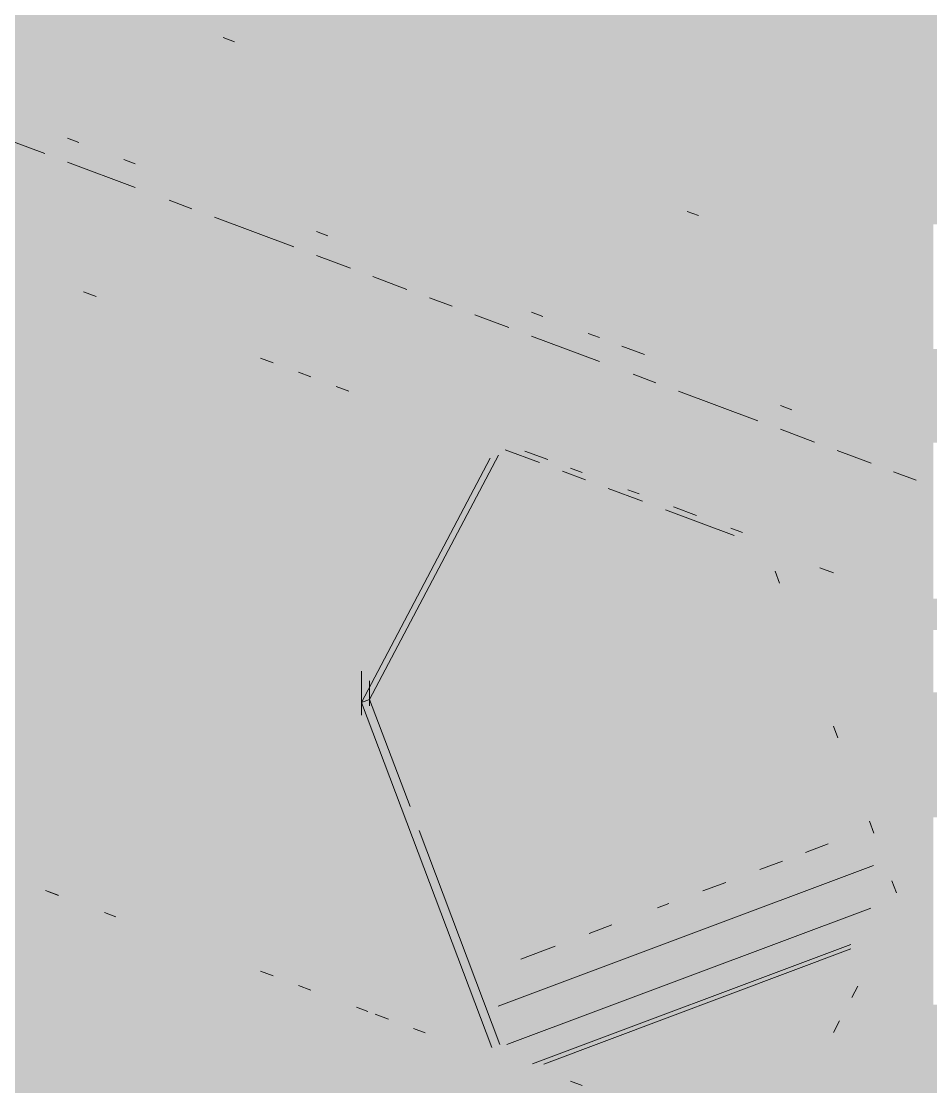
# Paper-space layout '03 3D Building and Roof' of a CAD drawing. Header units: millimetres. Extents: x 5 to 415, y 5 to 292.
# Drawn here: x 117.73 to 122.73, y 77.43 to 83.29 of the extents above; entities that cross this region are included whole.
import ezdxf

# ---------------------------------------------------------------- set-up
doc = ezdxf.new("R2010")
doc.units = ezdxf.units.MM
doc.layers.add('EXISTING', color=7, linetype='Continuous')
doc.layers.add('IMAGES', color=7, linetype='Continuous')

# ---------------------------------------------------------------- blocks, each defined once
blk = doc.blocks.new('SHEET_03')
at = {"layer": 'EXISTING', "color": 250, "lineweight": 9}
for p, q in [((118.9025, 83.1737), (118.8403, 83.197)), ((117.8603, 82.559), (117.6737, 82.6289)), ((117.9846, 82.6435), (118.0468, 82.6202)), ((118.3577, 82.3727), (117.9846, 82.5124)), ((118.2955, 82.5271), (118.3577, 82.5038)), ((118.6686, 82.2562), (118.5442, 82.3028)), ((119.2282, 82.0466), (118.7929, 82.2096)), ((121.4518, 82.2187), (121.3896, 82.242)), ((119.3525, 82.1311), (119.4147, 82.1078)), ((119.5391, 81.9301), (119.3525, 82)), ((119.85, 81.8137), (119.6634, 81.8835)), ((118.1425, 81.7746), (118.0731, 81.8006)), ((120.0987, 81.7205), (119.9743, 81.7671)), ((120.5339, 81.6886), (120.5961, 81.6653)), ((120.4096, 81.604), (120.223, 81.6739)), ((120.8448, 81.5721), (120.907, 81.5488)), ((120.907, 81.4177), (120.5339, 81.5575)), ((121.0313, 81.5022), (121.1557, 81.4556)), ((119.1146, 81.4104), (119.0452, 81.4364)), ((119.323, 81.3324), (119.2535, 81.3584)), ((121.2179, 81.3012), (121.0935, 81.3478)), ((119.5313, 81.2543), (119.4618, 81.2804)), ((121.7775, 81.0916), (121.3422, 81.2547)), ((121.9018, 81.1761), (121.964, 81.1528)), ((122.0884, 80.9751), (121.9018, 81.045)), ((120.39, 80.9327), (120.5788, 80.862)), ((120.6232, 80.8786), (120.4974, 80.9257)), ((122.3993, 80.8587), (122.2127, 80.9286)), ((119.6007, 79.545), (120.3077, 80.887)), ((120.3521, 80.9036), (119.6451, 79.5616)), ((120.7046, 80.8148), (120.8304, 80.7677)), ((120.8119, 80.8079), (120.749, 80.8315)), ((122.648, 80.7655), (122.5236, 80.8121)), ((120.9562, 80.7206), (121.1449, 80.6499)), ((121.1265, 80.6901), (121.0636, 80.7136)), ((121.2707, 80.6027), (121.6482, 80.4613)), ((121.441, 80.5722), (121.3152, 80.6194)), ((121.6926, 80.478), (121.6297, 80.5015)), ((122.193, 80.2572), (122.1189, 80.285)), ((121.8721, 80.2652), (121.8967, 80.1999)), ((119.6007, 79.5106), (119.6007, 79.7167)), ((119.6451, 79.6647), (119.6451, 79.5273)), ((119.6451, 79.5616), (119.6451, 79.6318)), ((119.6007, 79.6151), (119.6007, 79.545)), ((119.6007, 79.545), (119.6451, 79.5616)), ((119.6007, 79.545), (119.6007, 79.4748)), ((120.3167, 77.6495), (119.6007, 79.545)), ((119.6451, 79.5616), (119.8673, 78.9734)), ((122.193, 79.4156), (122.2177, 79.3502)), ((122.3905, 78.8927), (122.4152, 78.8273)), ((119.9167, 78.8426), (120.3611, 77.6661)), ((122.0386, 78.7211), (122.1636, 78.7679)), ((120.3516, 77.8764), (122.4135, 78.6488)), ((121.7887, 78.6274), (121.9136, 78.6742)), ((121.4763, 78.5104), (121.6012, 78.5572)), ((122.514, 78.5659), (122.5386, 78.5005)), ((117.8648, 78.5119), (117.9342, 78.4859)), ((117.9366, 78.485), (117.8737, 78.5085)), ((122.3988, 78.4148), (120.3993, 77.6658)), ((121.2263, 78.4168), (121.2888, 78.4402)), ((118.2511, 78.3671), (118.1882, 78.3907)), ((120.8514, 78.2763), (120.9764, 78.3231)), ((120.4765, 78.1359), (120.664, 78.2061)), ((120.539, 77.5613), (122.2886, 78.2167)), ((120.6015, 77.5592), (122.2885, 78.1912)), ((119.0452, 78.0697), (119.1146, 78.0437)), ((119.2535, 77.9916), (119.323, 77.9656)), ((122.3277, 77.9878), (122.294, 77.9239)), ((119.6351, 77.8487), (119.5722, 77.8723)), ((119.6748, 77.8338), (119.7488, 77.8061)), ((122.2267, 77.7961), (122.193, 77.7322)), ((119.9497, 77.7309), (119.8868, 77.7544)), ((120.749, 77.4647), (120.8119, 77.4412))]:
    blk.add_line(p, q, dxfattribs=at)
at = {"layer": 'IMAGES', "color": 7}
for points in [[(117.0868, 83.2), (117.9436, 83.2), (117.0868, 83.3714), (117.9436, 83.3714)], [(117.9436, 83.2), (118.2864, 83.2), (117.9436, 83.3714), (118.2864, 83.3714)], [(118.2864, 83.2), (118.4577, 83.2), (118.2864, 83.3714), (118.4577, 83.3714)], [(118.4577, 83.2), (118.6291, 83.2), (118.4577, 83.3714), (118.6291, 83.3714)], [(118.6291, 83.2), (118.8005, 83.2), (118.6291, 83.3714), (118.8005, 83.3714)], [(118.8005, 83.2), (119.1432, 83.2), (118.8005, 83.3714), (119.1432, 83.3714)], [(119.1432, 83.2), (133.0236, 83.2), (119.1432, 83.3714), (133.0236, 83.3714)], [(117.6009, 83.0286), (118.2864, 83.0286), (117.6009, 83.2), (118.2864, 83.2)], [(118.2864, 83.0286), (118.4577, 83.0286), (118.2864, 83.2), (118.4577, 83.2)], [(118.4577, 83.0286), (118.6291, 83.0286), (118.4577, 83.2), (118.6291, 83.2)], [(118.6291, 83.0286), (118.8005, 83.0286), (118.6291, 83.2), (118.8005, 83.2)], [(118.8005, 83.0286), (118.9718, 83.0286), (118.8005, 83.2), (118.9718, 83.2)], [(118.9718, 83.0286), (119.3145, 83.0286), (118.9718, 83.2), (119.3145, 83.2)], [(119.3145, 83.0286), (119.6573, 83.0286), (119.3145, 83.2), (119.6573, 83.2)], [(119.6573, 83.0286), (120, 83.0286), (119.6573, 83.2), (120, 83.2)], [(120, 83.0286), (132.6809, 83.0286), (120, 83.2), (132.6809, 83.2)], [(117.6009, 82.8571), (117.7723, 82.8571), (117.6009, 83.0286), (117.7723, 83.0286)], [(117.7723, 82.8571), (118.8005, 82.8571), (117.7723, 83.0286), (118.8005, 83.0286)], [(118.8005, 82.8571), (119.1432, 82.8571), (118.8005, 83.0286), (119.1432, 83.0286)], [(119.1432, 82.8571), (119.3145, 82.8571), (119.1432, 83.0286), (119.3145, 83.0286)], [(119.3145, 82.8571), (120, 82.8571), (119.3145, 83.0286), (120, 83.0286)], [(120, 82.8571), (120.1714, 82.8571), (120, 83.0286), (120.1714, 83.0286)], [(120.1714, 82.8571), (120.3427, 82.8571), (120.1714, 83.0286), (120.3427, 83.0286)], [(120.3427, 82.8571), (120.5141, 82.8571), (120.3427, 83.0286), (120.5141, 83.0286)], [(120.5141, 82.8571), (132.3381, 82.8571), (120.5141, 83.0286), (132.3381, 83.0286)], [(117.6009, 82.6857), (117.9436, 82.6857), (117.6009, 82.8571), (117.9436, 82.8571)], [(117.9436, 82.6857), (118.115, 82.6857), (117.9436, 82.8571), (118.115, 82.8571)], [(118.115, 82.6857), (118.2864, 82.6857), (118.115, 82.8571), (118.2864, 82.8571)], [(118.2864, 82.6857), (119.3145, 82.6857), (118.2864, 82.8571), (119.3145, 82.8571)], [(119.3145, 82.6857), (119.6573, 82.6857), (119.3145, 82.8571), (119.6573, 82.8571)], [(119.6573, 82.6857), (119.8286, 82.6857), (119.6573, 82.8571), (119.8286, 82.8571)], [(119.8286, 82.6857), (120, 82.6857), (119.8286, 82.8571), (120, 82.8571)], [(120, 82.6857), (120.1714, 82.6857), (120, 82.8571), (120.1714, 82.8571)], [(120.1714, 82.6857), (120.3427, 82.6857), (120.1714, 82.8571), (120.3427, 82.8571)], [(120.3427, 82.5143), (120.5141, 82.5143), (120.3427, 82.8571), (120.5141, 82.8571)], [(120.5141, 82.6857), (120.8568, 82.6857), (120.5141, 82.8571), (120.8568, 82.8571)], [(120.8568, 82.6857), (131.9954, 82.6857), (120.8568, 82.8571), (131.9954, 82.8571)], [(117.6009, 82.5143), (117.7723, 82.5143), (117.6009, 82.6857), (117.7723, 82.6857)], [(117.7723, 82.5143), (117.9436, 82.5143), (117.7723, 82.6857), (117.9436, 82.6857)], [(117.9436, 82.5143), (118.2864, 82.5143), (117.9436, 82.6857), (118.2864, 82.6857)], [(118.2864, 82.5143), (118.4577, 82.5143), (118.2864, 82.6857), (118.4577, 82.6857)], [(118.4577, 82.5143), (118.6291, 82.5143), (118.4577, 82.6857), (118.6291, 82.6857)], [(118.6291, 82.5143), (119.6573, 82.5143), (118.6291, 82.6857), (119.6573, 82.6857)], [(119.6573, 82.5143), (120, 82.5143), (119.6573, 82.6857), (120, 82.6857)], [(120, 82.5143), (120.1714, 82.5143), (120, 82.6857), (120.1714, 82.6857)], [(120.1714, 82.5143), (120.3427, 82.5143), (120.1714, 82.6857), (120.3427, 82.6857)], [(120.5141, 82.5143), (120.6855, 82.5143), (120.5141, 82.6857), (120.6855, 82.6857)], [(120.6855, 82.5143), (120.8568, 82.5143), (120.6855, 82.6857), (120.8568, 82.6857)], [(120.8568, 82.5143), (121.0282, 82.5143), (120.8568, 82.6857), (121.0282, 82.6857)], [(121.0282, 82.5143), (121.1995, 82.5143), (121.0282, 82.6857), (121.1995, 82.6857)], [(121.1995, 82.5143), (131.31, 82.5143), (121.1995, 82.6857), (131.31, 82.6857)], [(117.6009, 82.3429), (117.7723, 82.3429), (117.6009, 82.5143), (117.7723, 82.5143)], [(117.7723, 82.3429), (117.9436, 82.3429), (117.7723, 82.5143), (117.9436, 82.5143)], [(117.9436, 82.3429), (118.115, 82.3429), (117.9436, 82.5143), (118.115, 82.5143)], [(118.115, 82.3429), (118.4577, 82.3429), (118.115, 82.5143), (118.4577, 82.5143)], [(118.4577, 82.3429), (118.6291, 82.3429), (118.4577, 82.5143), (118.6291, 82.5143)], [(118.6291, 82.3429), (118.8005, 82.3429), (118.6291, 82.5143), (118.8005, 82.5143)], [(118.8005, 82.3429), (119.1432, 82.3429), (118.8005, 82.5143), (119.1432, 82.5143)], [(119.1432, 82.3429), (120.3427, 82.3429), (119.1432, 82.5143), (120.3427, 82.5143)], [(120.3427, 82.3429), (120.5141, 82.3429), (120.3427, 82.5143), (120.5141, 82.5143)], [(120.5141, 82.3429), (120.6855, 82.3429), (120.5141, 82.5143), (120.6855, 82.5143)], [(120.6855, 82.3429), (120.8568, 82.3429), (120.6855, 82.5143), (120.8568, 82.5143)], [(120.8568, 82.3429), (121.0282, 82.3429), (120.8568, 82.5143), (121.0282, 82.5143)], [(121.0282, 82.3429), (121.1995, 82.3429), (121.0282, 82.5143), (121.1995, 82.5143)], [(121.1995, 82.3429), (121.3709, 82.3429), (121.1995, 82.5143), (121.3709, 82.5143)], [(121.3709, 82.3429), (121.5423, 82.3429), (121.3709, 82.5143), (121.5423, 82.5143)], [(121.5423, 82.3429), (130.9672, 82.3429), (121.5423, 82.5143), (130.9672, 82.5143)], [(117.4296, 82.1714), (117.7723, 82.1714), (117.4296, 82.3429), (117.7723, 82.3429)], [(117.7723, 82.1714), (117.9436, 82.1714), (117.7723, 82.3429), (117.9436, 82.3429)], [(117.9436, 82.1714), (118.115, 82.1714), (117.9436, 82.3429), (118.115, 82.3429)], [(118.115, 82.1714), (118.2864, 82.1714), (118.115, 82.3429), (118.2864, 82.3429)], [(118.2864, 82.1714), (118.6291, 82.1714), (118.2864, 82.3429), (118.6291, 82.3429)], [(118.6291, 82.1714), (118.8005, 82.1714), (118.6291, 82.3429), (118.8005, 82.3429)], [(118.8005, 82.1714), (118.9718, 82.1714), (118.8005, 82.3429), (118.9718, 82.3429)], [(118.9718, 82.1714), (119.1432, 82.1714), (118.9718, 82.3429), (119.1432, 82.3429)], [(119.1432, 82.1714), (119.3145, 82.1714), (119.1432, 82.3429), (119.3145, 82.3429)], [(119.3145, 82.1714), (119.4859, 82.1714), (119.3145, 82.3429), (119.4859, 82.3429)], [(119.4859, 82.1714), (119.8286, 82.1714), (119.4859, 82.3429), (119.8286, 82.3429)], [(119.8286, 82.1714), (120.5141, 82.1714), (119.8286, 82.3429), (120.5141, 82.3429)], [(120.5141, 82.1714), (120.6855, 82.1714), (120.5141, 82.3429), (120.6855, 82.3429)], [(120.6855, 82.1714), (121.1995, 82.1714), (120.6855, 82.3429), (121.1995, 82.3429)], [(121.1995, 82.1714), (121.3709, 82.1714), (121.1995, 82.3429), (121.3709, 82.3429)], [(121.3709, 82.1714), (121.5423, 82.1714), (121.3709, 82.3429), (121.5423, 82.3429)], [(121.5423, 82.1714), (121.7136, 82.1714), (121.5423, 82.3429), (121.7136, 82.3429)], [(121.7136, 82.1714), (121.885, 82.1714), (121.7136, 82.3429), (121.885, 82.3429)], [(121.885, 82.1714), (122.2277, 82.1714), (121.885, 82.3429), (122.2277, 82.3429)], [(122.2277, 82.1714), (130.4532, 82.1714), (122.2277, 82.3429), (130.4532, 82.3429)], [(117.6009, 82), (117.7723, 82), (117.6009, 82.1714), (117.7723, 82.1714)], [(117.7723, 82), (118.2864, 82), (117.7723, 82.1714), (118.2864, 82.1714)], [(118.2864, 82), (118.4577, 82), (118.2864, 82.1714), (118.4577, 82.1714)], [(118.4577, 82), (118.6291, 82), (118.4577, 82.1714), (118.6291, 82.1714)], [(118.6291, 82), (118.8005, 82), (118.6291, 82.1714), (118.8005, 82.1714)], [(118.8005, 82), (119.3145, 82), (118.8005, 82.1714), (119.3145, 82.1714)], [(119.3145, 82), (119.4859, 82), (119.3145, 82.1714), (119.4859, 82.1714)], [(119.4859, 82), (119.6573, 82), (119.4859, 82.1714), (119.6573, 82.1714)], [(119.6573, 82), (119.8286, 82), (119.6573, 82.1714), (119.8286, 82.1714)], [(119.8286, 82), (120, 82), (119.8286, 82.1714), (120, 82.1714)], [(120, 82), (120.1714, 82), (120, 82.1714), (120.1714, 82.1714)], [(120.1714, 82), (121.1995, 82), (120.1714, 82.1714), (121.1995, 82.1714)], [(121.1995, 82), (121.3709, 82), (121.1995, 82.1714), (121.3709, 82.1714)], [(121.3709, 82), (121.5423, 82), (121.3709, 82.1714), (121.5423, 82.1714)], [(121.5423, 82), (121.7136, 82), (121.5423, 82.1714), (121.7136, 82.1714)], [(121.7136, 82), (121.885, 82), (121.7136, 82.1714), (121.885, 82.1714)], [(121.885, 82), (122.2277, 82), (121.885, 82.1714), (122.2277, 82.1714)], [(122.2277, 82), (122.3991, 82), (122.2277, 82.1714), (122.3991, 82.1714)], [(122.3991, 82), (122.5704, 82), (122.3991, 82.1714), (122.5704, 82.1714)], [(122.5704, 82), (122.7418, 82), (122.5704, 82.1714), (122.7418, 82.1714)], [(117.6009, 78.5714), (117.7723, 78.5714), (117.6009, 82), (117.7723, 82)], [(117.7723, 81.8286), (117.9436, 81.8286), (117.7723, 82), (117.9436, 82)], [(117.9436, 81.8286), (118.115, 81.8286), (117.9436, 82), (118.115, 82)], [(118.115, 81.8286), (118.4577, 81.8286), (118.115, 82), (118.4577, 82)], [(118.4577, 81.8286), (118.6291, 81.8286), (118.4577, 82), (118.6291, 82)], [(118.6291, 81.8286), (118.8005, 81.8286), (118.6291, 82), (118.8005, 82)], [(118.8005, 81.8286), (118.9718, 81.8286), (118.8005, 82), (118.9718, 82)], [(118.9718, 81.8286), (119.1432, 81.8286), (118.9718, 82), (119.1432, 82)], [(119.1432, 81.8286), (119.3145, 81.8286), (119.1432, 82), (119.3145, 82)], [(119.3145, 81.8286), (119.4859, 81.8286), (119.3145, 82), (119.4859, 82)], [(119.4859, 81.8286), (119.6573, 81.8286), (119.4859, 82), (119.6573, 82)], [(119.6573, 81.8286), (119.8286, 81.8286), (119.6573, 82), (119.8286, 82)], [(119.8286, 81.8286), (120, 81.8286), (119.8286, 82), (120, 82)], [(120, 81.8286), (120.1714, 81.8286), (120, 82), (120.1714, 82)], [(120.1714, 81.8286), (120.5141, 81.8286), (120.1714, 82), (120.5141, 82)], [(120.5141, 81.8286), (120.6855, 81.8286), (120.5141, 82), (120.6855, 82)], [(120.6855, 81.8286), (121.7136, 81.8286), (120.6855, 82), (121.7136, 82)], [(121.7136, 81.8286), (121.885, 81.8286), (121.7136, 82), (121.885, 82)], [(121.885, 81.8286), (122.0564, 81.8286), (121.885, 82), (122.0564, 82)], [(122.0564, 81.8286), (122.2277, 81.8286), (122.0564, 82), (122.2277, 82)], [(122.2277, 81.8286), (122.3991, 81.8286), (122.2277, 82), (122.3991, 82)], [(122.3991, 81.8286), (122.5704, 81.8286), (122.3991, 82), (122.5704, 82)], [(122.5704, 81.6571), (122.7418, 81.6571), (122.5704, 82), (122.7418, 82)], [(117.7723, 81.6571), (117.9436, 81.6571), (117.7723, 81.8286), (117.9436, 81.8286)], [(117.9436, 81.6571), (118.115, 81.6571), (117.9436, 81.8286), (118.115, 81.8286)], [(118.115, 81.6571), (118.2864, 81.6571), (118.115, 81.8286), (118.2864, 81.8286)], [(118.2864, 81.6571), (118.4577, 81.6571), (118.2864, 81.8286), (118.4577, 81.8286)], [(118.4577, 81.6571), (119.1432, 81.6571), (118.4577, 81.8286), (119.1432, 81.8286)], [(119.1432, 81.6571), (119.3145, 81.6571), (119.1432, 81.8286), (119.3145, 81.8286)], [(119.3145, 81.6571), (119.4859, 81.6571), (119.3145, 81.8286), (119.4859, 81.8286)], [(119.4859, 81.6571), (119.6573, 81.6571), (119.4859, 81.8286), (119.6573, 81.8286)], [(119.6573, 81.6571), (120, 81.6571), (119.6573, 81.8286), (120, 81.8286)], [(120, 81.6571), (120.1714, 81.6571), (120, 81.8286), (120.1714, 81.8286)], [(120.1714, 81.6571), (120.3427, 81.6571), (120.1714, 81.8286), (120.3427, 81.8286)], [(120.3427, 81.6571), (120.5141, 81.6571), (120.3427, 81.8286), (120.5141, 81.8286)], [(120.5141, 81.6571), (120.6855, 81.6571), (120.5141, 81.8286), (120.6855, 81.8286)], [(120.6855, 81.6571), (120.8568, 81.6571), (120.6855, 81.8286), (120.8568, 81.8286)], [(120.8568, 81.6571), (121.0282, 81.6571), (120.8568, 81.8286), (121.0282, 81.8286)], [(121.0282, 81.6571), (121.1995, 81.6571), (121.0282, 81.8286), (121.1995, 81.8286)], [(121.1995, 81.6571), (121.885, 81.6571), (121.1995, 81.8286), (121.885, 81.8286)], [(121.885, 81.6571), (122.2277, 81.6571), (121.885, 81.8286), (122.2277, 81.8286)], [(122.2277, 81.6571), (122.5704, 81.6571), (122.2277, 81.8286), (122.5704, 81.8286)], [(117.7723, 81.4857), (118.115, 81.4857), (117.7723, 81.6571), (118.115, 81.6571)], [(118.115, 81.4857), (118.2864, 81.4857), (118.115, 81.6571), (118.2864, 81.6571)], [(118.2864, 81.4857), (118.4577, 81.4857), (118.2864, 81.6571), (118.4577, 81.6571)], [(118.4577, 81.4857), (118.6291, 81.4857), (118.4577, 81.6571), (118.6291, 81.6571)], [(118.6291, 81.4857), (118.8005, 81.4857), (118.6291, 81.6571), (118.8005, 81.6571)], [(118.8005, 81.4857), (118.9718, 81.4857), (118.8005, 81.6571), (118.9718, 81.6571)], [(118.9718, 81.4857), (119.1432, 81.4857), (118.9718, 81.6571), (119.1432, 81.6571)], [(119.1432, 81.4857), (119.6573, 81.4857), (119.1432, 81.6571), (119.6573, 81.6571)], [(119.6573, 81.3143), (119.8286, 81.3143), (119.6573, 81.6571), (119.8286, 81.6571)], [(119.8286, 81.4857), (120, 81.4857), (119.8286, 81.6571), (120, 81.6571)], [(120, 81.4857), (120.1714, 81.4857), (120, 81.6571), (120.1714, 81.6571)], [(120.1714, 81.4857), (120.3427, 81.4857), (120.1714, 81.6571), (120.3427, 81.6571)], [(120.3427, 81.4857), (120.8568, 81.4857), (120.3427, 81.6571), (120.8568, 81.6571)], [(120.8568, 81.4857), (121.0282, 81.4857), (120.8568, 81.6571), (121.0282, 81.6571)], [(121.0282, 81.4857), (121.1995, 81.4857), (121.0282, 81.6571), (121.1995, 81.6571)], [(121.1995, 81.4857), (122.5704, 81.4857), (121.1995, 81.6571), (122.5704, 81.6571)], [(122.5704, 81.4857), (122.7418, 81.4857), (122.5704, 81.6571), (122.7418, 81.6571)], [(117.7723, 78.7429), (117.9436, 78.7429), (117.7723, 81.4857), (117.9436, 81.4857)], [(117.9436, 81.3143), (118.115, 81.3143), (117.9436, 81.4857), (118.115, 81.4857)], [(118.115, 81.3143), (118.6291, 81.3143), (118.115, 81.4857), (118.6291, 81.4857)], [(118.6291, 81.3143), (118.8005, 81.3143), (118.6291, 81.4857), (118.8005, 81.4857)], [(118.8005, 81.3143), (118.9718, 81.3143), (118.8005, 81.4857), (118.9718, 81.4857)], [(118.9718, 81.3143), (119.1432, 81.3143), (118.9718, 81.4857), (119.1432, 81.4857)], [(119.1432, 81.3143), (119.3145, 81.3143), (119.1432, 81.4857), (119.3145, 81.4857)], [(119.3145, 81.3143), (119.4859, 81.3143), (119.3145, 81.4857), (119.4859, 81.4857)], [(119.4859, 81.3143), (119.6573, 81.3143), (119.4859, 81.4857), (119.6573, 81.4857)], [(119.8286, 81.3143), (120.3427, 81.3143), (119.8286, 81.4857), (120.3427, 81.4857)], [(120.3427, 81.3143), (120.5141, 81.3143), (120.3427, 81.4857), (120.5141, 81.4857)], [(120.5141, 81.3143), (120.6855, 81.3143), (120.5141, 81.4857), (120.6855, 81.4857)], [(120.6855, 81.3143), (120.8568, 81.3143), (120.6855, 81.4857), (120.8568, 81.4857)], [(120.8568, 81.3143), (121.0282, 81.3143), (120.8568, 81.4857), (121.0282, 81.4857)], [(121.0282, 81.3143), (121.1995, 81.3143), (121.0282, 81.4857), (121.1995, 81.4857)], [(121.1995, 81.3143), (121.3709, 81.3143), (121.1995, 81.4857), (121.3709, 81.4857)], [(121.3709, 81.3143), (121.5423, 81.3143), (121.3709, 81.4857), (121.5423, 81.4857)], [(121.5423, 81.3143), (121.7136, 81.3143), (121.5423, 81.4857), (121.7136, 81.4857)], [(121.7136, 81.3143), (121.885, 81.3143), (121.7136, 81.4857), (121.885, 81.4857)], [(121.885, 81.3143), (122.0564, 81.3143), (121.885, 81.4857), (122.0564, 81.4857)], [(122.0564, 81.3143), (122.9132, 81.3143), (122.0564, 81.4857), (122.9132, 81.4857)], [(117.9436, 81.1429), (118.6291, 81.1429), (117.9436, 81.3143), (118.6291, 81.3143)], [(118.6291, 81.1429), (118.8005, 81.1429), (118.6291, 81.3143), (118.8005, 81.3143)], [(118.8005, 81.1429), (118.9718, 81.1429), (118.8005, 81.3143), (118.9718, 81.3143)], [(118.9718, 81.1429), (119.1432, 81.1429), (118.9718, 81.3143), (119.1432, 81.3143)], [(119.1432, 81.1429), (119.3145, 81.1429), (119.1432, 81.3143), (119.3145, 81.3143)], [(119.3145, 81.1429), (119.4859, 81.1429), (119.3145, 81.3143), (119.4859, 81.3143)], [(119.4859, 81.1429), (119.6573, 81.1429), (119.4859, 81.3143), (119.6573, 81.3143)], [(119.6573, 80.9714), (119.8286, 80.9714), (119.6573, 81.3143), (119.8286, 81.3143)], [(119.8286, 81.1429), (120, 81.1429), (119.8286, 81.3143), (120, 81.3143)], [(120, 81.1429), (120.3427, 81.1429), (120, 81.3143), (120.3427, 81.3143)], [(120.3427, 81.1429), (120.5141, 81.1429), (120.3427, 81.3143), (120.5141, 81.3143)], [(120.5141, 81.1429), (120.6855, 81.1429), (120.5141, 81.3143), (120.6855, 81.3143)], [(120.6855, 81.1429), (120.8568, 81.1429), (120.6855, 81.3143), (120.8568, 81.3143)], [(120.8568, 81.1429), (121.0282, 81.1429), (120.8568, 81.3143), (121.0282, 81.3143)], [(121.0282, 81.1429), (121.1995, 81.1429), (121.0282, 81.3143), (121.1995, 81.3143)], [(121.1995, 81.1429), (121.3709, 81.1429), (121.1995, 81.3143), (121.3709, 81.3143)], [(121.3709, 81.1429), (121.5423, 81.1429), (121.3709, 81.3143), (121.5423, 81.3143)], [(121.5423, 81.1429), (121.7136, 81.1429), (121.5423, 81.3143), (121.7136, 81.3143)], [(121.7136, 81.1429), (121.885, 81.1429), (121.7136, 81.3143), (121.885, 81.3143)], [(121.885, 80.9714), (122.0564, 80.9714), (121.885, 81.3143), (122.0564, 81.3143)], [(122.0564, 81.1429), (122.2277, 81.1429), (122.0564, 81.3143), (122.2277, 81.3143)], [(122.2277, 81.1429), (122.5704, 81.1429), (122.2277, 81.3143), (122.5704, 81.3143)], [(122.5704, 81.1429), (123.4273, 81.1429), (122.5704, 81.3143), (123.4273, 81.3143)], [(117.9436, 80.9714), (118.9718, 80.9714), (117.9436, 81.1429), (118.9718, 81.1429)], [(118.9718, 80.9714), (119.1432, 80.9714), (118.9718, 81.1429), (119.1432, 81.1429)], [(119.1432, 80.9714), (119.4859, 80.9714), (119.1432, 81.1429), (119.4859, 81.1429)], [(119.4859, 80.9714), (119.6573, 80.9714), (119.4859, 81.1429), (119.6573, 81.1429)], [(119.8286, 80.9714), (120, 80.9714), (119.8286, 81.1429), (120, 81.1429)], [(120, 80.9714), (120.1714, 80.9714), (120, 81.1429), (120.1714, 81.1429)], [(120.1714, 80.9714), (120.3427, 80.9714), (120.1714, 81.1429), (120.3427, 81.1429)], [(120.3427, 80.9714), (120.6855, 80.9714), (120.3427, 81.1429), (120.6855, 81.1429)], [(120.6855, 80.9714), (121.0282, 80.9714), (120.6855, 81.1429), (121.0282, 81.1429)], [(121.0282, 80.8), (121.1995, 80.8), (121.0282, 81.1429), (121.1995, 81.1429)], [(121.1995, 80.9714), (121.3709, 80.9714), (121.1995, 81.1429), (121.3709, 81.1429)], [(121.3709, 80.9714), (121.5423, 80.9714), (121.3709, 81.1429), (121.5423, 81.1429)], [(121.5423, 80.9714), (121.7136, 80.9714), (121.5423, 81.1429), (121.7136, 81.1429)], [(121.7136, 80.9714), (121.885, 80.9714), (121.7136, 81.1429), (121.885, 81.1429)], [(122.0564, 80.9714), (122.2277, 80.9714), (122.0564, 81.1429), (122.2277, 81.1429)], [(122.2277, 80.9714), (122.5704, 80.9714), (122.2277, 81.1429), (122.5704, 81.1429)], [(122.5704, 80.9714), (123.9414, 80.9714), (122.5704, 81.1429), (123.9414, 81.1429)], [(117.9436, 80.8), (119.4859, 80.8), (117.9436, 80.9714), (119.4859, 80.9714)], [(119.4859, 80.8), (119.8286, 80.8), (119.4859, 80.9714), (119.8286, 80.9714)], [(119.8286, 80.8), (120, 80.8), (119.8286, 80.9714), (120, 80.9714)], [(120, 80.8), (120.1714, 80.8), (120, 80.9714), (120.1714, 80.9714)], [(120.1714, 80.8), (120.6855, 80.8), (120.1714, 80.9714), (120.6855, 80.9714)], [(120.6855, 80.8), (120.8568, 80.8), (120.6855, 80.9714), (120.8568, 80.9714)], [(120.8568, 80.8), (121.0282, 80.8), (120.8568, 80.9714), (121.0282, 80.9714)], [(121.1995, 80.8), (121.3709, 80.8), (121.1995, 80.9714), (121.3709, 80.9714)], [(121.3709, 80.6286), (121.5423, 80.6286), (121.3709, 80.9714), (121.5423, 80.9714)], [(121.5423, 80.8), (121.7136, 80.8), (121.5423, 80.9714), (121.7136, 80.9714)], [(121.7136, 80.8), (121.885, 80.8), (121.7136, 80.9714), (121.885, 80.9714)], [(121.885, 80.8), (122.2277, 80.8), (121.885, 80.9714), (122.2277, 80.9714)], [(122.2277, 80.8), (122.3991, 80.8), (122.2277, 80.9714), (122.3991, 80.9714)], [(122.3991, 80.8), (122.5704, 80.8), (122.3991, 80.9714), (122.5704, 80.9714)], [(122.5704, 80.6286), (122.7418, 80.6286), (122.5704, 80.9714), (122.7418, 80.9714)], [(117.9436, 80.4571), (119.8286, 80.4571), (117.9436, 80.8), (119.8286, 80.8)], [(119.8286, 80.6286), (120.1714, 80.6286), (119.8286, 80.8), (120.1714, 80.8)], [(120.1714, 80.6286), (120.3427, 80.6286), (120.1714, 80.8), (120.3427, 80.8)], [(120.3427, 80.6286), (120.5141, 80.6286), (120.3427, 80.8), (120.5141, 80.8)], [(120.5141, 80.6286), (120.6855, 80.6286), (120.5141, 80.8), (120.6855, 80.8)], [(120.6855, 80.6286), (120.8568, 80.6286), (120.6855, 80.8), (120.8568, 80.8)], [(120.8568, 80.6286), (121.0282, 80.6286), (120.8568, 80.8), (121.0282, 80.8)], [(121.0282, 80.6286), (121.1995, 80.6286), (121.0282, 80.8), (121.1995, 80.8)], [(121.1995, 80.6286), (121.3709, 80.6286), (121.1995, 80.8), (121.3709, 80.8)], [(121.5423, 80.6286), (121.885, 80.6286), (121.5423, 80.8), (121.885, 80.8)], [(121.885, 80.6286), (122.0564, 80.6286), (121.885, 80.8), (122.0564, 80.8)], [(122.0564, 80.6286), (122.2277, 80.6286), (122.0564, 80.8), (122.2277, 80.8)], [(122.2277, 80.6286), (122.3991, 80.6286), (122.2277, 80.8), (122.3991, 80.8)], [(122.3991, 80.6286), (122.5704, 80.6286), (122.3991, 80.8), (122.5704, 80.8)], [(119.8286, 80.4571), (120, 80.4571), (119.8286, 80.6286), (120, 80.6286)], [(120, 80.4571), (120.1714, 80.4571), (120, 80.6286), (120.1714, 80.6286)], [(120.1714, 80.4571), (120.3427, 80.4571), (120.1714, 80.6286), (120.3427, 80.6286)], [(120.3427, 80.4571), (120.5141, 80.4571), (120.3427, 80.6286), (120.5141, 80.6286)], [(120.5141, 80.4571), (120.6855, 80.4571), (120.5141, 80.6286), (120.6855, 80.6286)], [(120.6855, 80.4571), (120.8568, 80.4571), (120.6855, 80.6286), (120.8568, 80.6286)], [(120.8568, 80.4571), (121.0282, 80.4571), (120.8568, 80.6286), (121.0282, 80.6286)], [(121.0282, 80.4571), (121.1995, 80.4571), (121.0282, 80.6286), (121.1995, 80.6286)], [(121.1995, 80.4571), (121.5423, 80.4571), (121.1995, 80.6286), (121.5423, 80.6286)], [(121.5423, 80.4571), (121.7136, 80.4571), (121.5423, 80.6286), (121.7136, 80.6286)], [(121.7136, 80.4571), (121.885, 80.4571), (121.7136, 80.6286), (121.885, 80.6286)], [(121.885, 80.4571), (122.5704, 80.4571), (121.885, 80.6286), (122.5704, 80.6286)], [(122.5704, 80.4571), (122.7418, 80.4571), (122.5704, 80.6286), (122.7418, 80.6286)], [(117.9436, 79.9429), (119.6573, 79.9429), (117.9436, 80.4571), (119.6573, 80.4571)], [(119.6573, 80.2857), (120, 80.2857), (119.6573, 80.4571), (120, 80.4571)], [(120, 80.2857), (120.1714, 80.2857), (120, 80.4571), (120.1714, 80.4571)], [(120.1714, 80.2857), (120.3427, 80.2857), (120.1714, 80.4571), (120.3427, 80.4571)], [(120.3427, 80.2857), (120.5141, 80.2857), (120.3427, 80.4571), (120.5141, 80.4571)], [(120.5141, 80.2857), (120.8568, 80.2857), (120.5141, 80.4571), (120.8568, 80.4571)], [(120.8568, 80.2857), (121.0282, 80.2857), (120.8568, 80.4571), (121.0282, 80.4571)], [(121.0282, 80.2857), (121.1995, 80.2857), (121.0282, 80.4571), (121.1995, 80.4571)], [(121.1995, 80.2857), (121.5423, 80.2857), (121.1995, 80.4571), (121.5423, 80.4571)], [(121.5423, 80.2857), (121.7136, 80.2857), (121.5423, 80.4571), (121.7136, 80.4571)], [(121.7136, 80.2857), (121.885, 80.2857), (121.7136, 80.4571), (121.885, 80.4571)], [(121.885, 80.2857), (122.0564, 80.2857), (121.885, 80.4571), (122.0564, 80.4571)], [(122.0564, 80.2857), (122.3991, 80.2857), (122.0564, 80.4571), (122.3991, 80.4571)], [(122.3991, 80.2857), (122.5704, 80.2857), (122.3991, 80.4571), (122.5704, 80.4571)], [(122.5704, 80.2857), (122.7418, 80.2857), (122.5704, 80.4571), (122.7418, 80.4571)], [(119.6573, 80.1143), (119.8286, 80.1143), (119.6573, 80.2857), (119.8286, 80.2857)], [(119.8286, 80.1143), (120, 80.1143), (119.8286, 80.2857), (120, 80.2857)], [(120, 80.1143), (120.1714, 80.1143), (120, 80.2857), (120.1714, 80.2857)], [(120.1714, 80.1143), (120.3427, 80.1143), (120.1714, 80.2857), (120.3427, 80.2857)], [(120.3427, 80.1143), (121.1995, 80.1143), (120.3427, 80.2857), (121.1995, 80.2857)], [(121.1995, 80.1143), (121.5423, 80.1143), (121.1995, 80.2857), (121.5423, 80.2857)], [(121.5423, 80.1143), (121.7136, 80.1143), (121.5423, 80.2857), (121.7136, 80.2857)], [(121.7136, 80.1143), (122.2277, 80.1143), (121.7136, 80.2857), (122.2277, 80.2857)], [(122.2277, 80.1143), (122.7418, 80.1143), (122.2277, 80.2857), (122.7418, 80.2857)], [(119.6573, 79.9429), (119.8286, 79.9429), (119.6573, 80.1143), (119.8286, 80.1143)], [(119.8286, 79.7714), (120, 79.7714), (119.8286, 80.1143), (120, 80.1143)], [(120, 79.9429), (120.1714, 79.9429), (120, 80.1143), (120.1714, 80.1143)], [(120.1714, 79.9429), (120.3427, 79.9429), (120.1714, 80.1143), (120.3427, 80.1143)], [(120.3427, 79.9429), (121.7136, 79.9429), (120.3427, 80.1143), (121.7136, 80.1143)], [(121.7136, 79.9429), (121.885, 79.9429), (121.7136, 80.1143), (121.885, 80.1143)], [(121.885, 79.9429), (122.0564, 79.9429), (121.885, 80.1143), (122.0564, 80.1143)], [(122.0564, 79.9429), (122.2277, 79.9429), (122.0564, 80.1143), (122.2277, 80.1143)], [(122.2277, 79.9429), (122.3991, 79.9429), (122.2277, 80.1143), (122.3991, 80.1143)], [(122.3991, 79.9429), (122.9132, 79.9429), (122.3991, 80.1143), (122.9132, 80.1143)], [(117.9436, 79.7714), (119.4859, 79.7714), (117.9436, 79.9429), (119.4859, 79.9429)], [(119.4859, 79.7714), (119.6573, 79.7714), (119.4859, 79.9429), (119.6573, 79.9429)], [(119.6573, 79.7714), (119.8286, 79.7714), (119.6573, 79.9429), (119.8286, 79.9429)], [(120, 79.7714), (120.1714, 79.7714), (120, 79.9429), (120.1714, 79.9429)], [(120.1714, 79.7714), (121.7136, 79.7714), (120.1714, 79.9429), (121.7136, 79.9429)], [(121.7136, 79.7714), (121.885, 79.7714), (121.7136, 79.9429), (121.885, 79.9429)], [(121.885, 79.7714), (122.0564, 79.7714), (121.885, 79.9429), (122.0564, 79.9429)], [(122.0564, 79.7714), (122.2277, 79.7714), (122.0564, 79.9429), (122.2277, 79.9429)], [(122.2277, 79.4286), (122.3991, 79.4286), (122.2277, 79.9429), (122.3991, 79.9429)], [(122.3991, 79.7714), (122.5704, 79.7714), (122.3991, 79.9429), (122.5704, 79.9429)], [(122.5704, 79.7714), (122.7418, 79.7714), (122.5704, 79.9429), (122.7418, 79.9429)], [(117.9436, 79.2571), (119.3145, 79.2571), (117.9436, 79.7714), (119.3145, 79.7714)], [(119.3145, 79.6), (119.4859, 79.6), (119.3145, 79.7714), (119.4859, 79.7714)], [(119.4859, 79.6), (119.6573, 79.6), (119.4859, 79.7714), (119.6573, 79.7714)], [(119.6573, 79.6), (119.8286, 79.6), (119.6573, 79.7714), (119.8286, 79.7714)], [(119.8286, 79.6), (120, 79.6), (119.8286, 79.7714), (120, 79.7714)], [(120, 79.6), (120.1714, 79.6), (120, 79.7714), (120.1714, 79.7714)], [(120.1714, 79.6), (122.0564, 79.6), (120.1714, 79.7714), (122.0564, 79.7714)], [(122.0564, 79.6), (122.2277, 79.6), (122.0564, 79.7714), (122.2277, 79.7714)], [(122.3991, 79.6), (122.7418, 79.6), (122.3991, 79.7714), (122.7418, 79.7714)], [(119.3145, 79.4286), (119.4859, 79.4286), (119.3145, 79.6), (119.4859, 79.6)], [(119.4859, 79.4286), (119.6573, 79.4286), (119.4859, 79.6), (119.6573, 79.6)], [(119.6573, 79.4286), (119.8286, 79.4286), (119.6573, 79.6), (119.8286, 79.6)], [(119.8286, 79.4286), (120, 79.4286), (119.8286, 79.6), (120, 79.6)], [(120, 79.4286), (121.885, 79.4286), (120, 79.6), (121.885, 79.6)], [(121.885, 79.4286), (122.0564, 79.4286), (121.885, 79.6), (122.0564, 79.6)], [(122.0564, 79.4286), (122.2277, 79.4286), (122.0564, 79.6), (122.2277, 79.6)], [(122.3991, 79.4286), (123.0845, 79.4286), (122.3991, 79.6), (123.0845, 79.6)], [(119.3145, 79.2571), (119.4859, 79.2571), (119.3145, 79.4286), (119.4859, 79.4286)], [(119.4859, 79.2571), (119.6573, 79.2571), (119.4859, 79.4286), (119.6573, 79.4286)], [(119.6573, 79.2571), (119.8286, 79.2571), (119.6573, 79.4286), (119.8286, 79.4286)], [(119.8286, 79.2571), (120, 79.2571), (119.8286, 79.4286), (120, 79.4286)], [(120, 79.2571), (120.1714, 79.2571), (120, 79.4286), (120.1714, 79.4286)], [(120.1714, 79.2571), (121.885, 79.2571), (120.1714, 79.4286), (121.885, 79.4286)], [(121.885, 79.2571), (122.0564, 79.2571), (121.885, 79.4286), (122.0564, 79.4286)], [(122.0564, 79.2571), (122.2277, 79.2571), (122.0564, 79.4286), (122.2277, 79.4286)], [(122.2277, 79.2571), (122.3991, 79.2571), (122.2277, 79.4286), (122.3991, 79.4286)], [(122.3991, 79.2571), (122.5704, 79.2571), (122.3991, 79.4286), (122.5704, 79.4286)], [(122.5704, 79.2571), (123.5986, 79.2571), (122.5704, 79.4286), (123.5986, 79.4286)], [(117.9436, 78.7429), (119.4859, 78.7429), (117.9436, 79.2571), (119.4859, 79.2571)], [(119.4859, 78.9143), (119.6573, 78.9143), (119.4859, 79.2571), (119.6573, 79.2571)], [(119.6573, 79.0857), (120, 79.0857), (119.6573, 79.2571), (120, 79.2571)], [(120, 78.9143), (120.1714, 78.9143), (120, 79.2571), (120.1714, 79.2571)], [(120.1714, 79.0857), (122.0564, 79.0857), (120.1714, 79.2571), (122.0564, 79.2571)], [(122.0564, 79.0857), (122.2277, 79.0857), (122.0564, 79.2571), (122.2277, 79.2571)], [(122.2277, 79.0857), (122.3991, 79.0857), (122.2277, 79.2571), (122.3991, 79.2571)], [(122.3991, 79.0857), (123.9414, 79.0857), (122.3991, 79.2571), (123.9414, 79.2571)], [(119.6573, 78.9143), (119.8286, 78.9143), (119.6573, 79.0857), (119.8286, 79.0857)], [(119.8286, 78.9143), (120, 78.9143), (119.8286, 79.0857), (120, 79.0857)], [(120.1714, 78.9143), (121.7136, 78.9143), (120.1714, 79.0857), (121.7136, 79.0857)], [(121.7136, 78.9143), (121.885, 78.9143), (121.7136, 79.0857), (121.885, 79.0857)], [(121.885, 78.9143), (122.0564, 78.9143), (121.885, 79.0857), (122.0564, 79.0857)], [(122.0564, 78.9143), (122.2277, 78.9143), (122.0564, 79.0857), (122.2277, 79.0857)], [(122.2277, 78.9143), (122.3991, 78.9143), (122.2277, 79.0857), (122.3991, 79.0857)], [(122.3991, 78.9143), (122.5704, 78.9143), (122.3991, 79.0857), (122.5704, 79.0857)], [(122.5704, 78.9143), (124.2841, 78.9143), (122.5704, 79.0857), (124.2841, 79.0857)], [(119.4859, 78.7429), (119.8286, 78.7429), (119.4859, 78.9143), (119.8286, 78.9143)], [(119.8286, 78.7429), (120, 78.7429), (119.8286, 78.9143), (120, 78.9143)], [(120, 78.5714), (120.1714, 78.5714), (120, 78.9143), (120.1714, 78.9143)], [(120.1714, 78.5714), (120.3427, 78.5714), (120.1714, 78.9143), (120.3427, 78.9143)], [(120.3427, 78.7429), (121.3709, 78.7429), (120.3427, 78.9143), (121.3709, 78.9143)], [(121.3709, 78.7429), (121.7136, 78.7429), (121.3709, 78.9143), (121.7136, 78.9143)], [(121.7136, 78.7429), (121.885, 78.7429), (121.7136, 78.9143), (121.885, 78.9143)], [(121.885, 78.7429), (122.0564, 78.7429), (121.885, 78.9143), (122.0564, 78.9143)], [(122.0564, 78.7429), (122.2277, 78.7429), (122.0564, 78.9143), (122.2277, 78.9143)], [(122.2277, 78.7429), (122.3991, 78.7429), (122.2277, 78.9143), (122.3991, 78.9143)], [(122.3991, 78.7429), (122.5704, 78.7429), (122.3991, 78.9143), (122.5704, 78.9143)], [(122.5704, 78.5714), (122.7418, 78.5714), (122.5704, 78.9143), (122.7418, 78.9143)], [(117.7723, 78.5714), (117.9436, 78.5714), (117.7723, 78.7429), (117.9436, 78.7429)], [(117.9436, 78.5714), (118.115, 78.5714), (117.9436, 78.7429), (118.115, 78.7429)], [(118.115, 78.5714), (118.2864, 78.5714), (118.115, 78.7429), (118.2864, 78.7429)], [(118.2864, 78.5714), (119.6573, 78.5714), (118.2864, 78.7429), (119.6573, 78.7429)], [(119.6573, 78.4), (119.8286, 78.4), (119.6573, 78.7429), (119.8286, 78.7429)], [(119.8286, 78.4), (120, 78.4), (119.8286, 78.7429), (120, 78.7429)], [(120.3427, 78.5714), (120.8568, 78.5714), (120.3427, 78.7429), (120.8568, 78.7429)], [(120.8568, 78.5714), (121.1995, 78.5714), (120.8568, 78.7429), (121.1995, 78.7429)], [(121.1995, 78.5714), (121.5423, 78.5714), (121.1995, 78.7429), (121.5423, 78.7429)], [(121.5423, 78.5714), (121.7136, 78.5714), (121.5423, 78.7429), (121.7136, 78.7429)], [(121.7136, 78.5714), (122.2277, 78.5714), (121.7136, 78.7429), (122.2277, 78.7429)], [(122.2277, 78.5714), (122.5704, 78.5714), (122.2277, 78.7429), (122.5704, 78.7429)], [(117.6009, 78.4), (117.9436, 78.4), (117.6009, 78.5714), (117.9436, 78.5714)], [(117.9436, 78.2286), (118.115, 78.2286), (117.9436, 78.5714), (118.115, 78.5714)], [(118.115, 78.4), (118.2864, 78.4), (118.115, 78.5714), (118.2864, 78.5714)], [(118.2864, 78.4), (118.4577, 78.4), (118.2864, 78.5714), (118.4577, 78.5714)], [(118.4577, 78.4), (118.6291, 78.4), (118.4577, 78.5714), (118.6291, 78.5714)], [(118.6291, 78.4), (119.6573, 78.4), (118.6291, 78.5714), (119.6573, 78.5714)], [(120, 78.2286), (120.1714, 78.2286), (120, 78.5714), (120.1714, 78.5714)], [(120.1714, 78.4), (120.3427, 78.4), (120.1714, 78.5714), (120.3427, 78.5714)], [(120.3427, 78.4), (120.5141, 78.4), (120.3427, 78.5714), (120.5141, 78.5714)], [(120.5141, 78.4), (120.6855, 78.4), (120.5141, 78.5714), (120.6855, 78.5714)], [(120.6855, 78.4), (120.8568, 78.4), (120.6855, 78.5714), (120.8568, 78.5714)], [(120.8568, 78.4), (121.0282, 78.4), (120.8568, 78.5714), (121.0282, 78.5714)], [(121.0282, 78.4), (121.1995, 78.4), (121.0282, 78.5714), (121.1995, 78.5714)], [(121.1995, 78.4), (121.3709, 78.4), (121.1995, 78.5714), (121.3709, 78.5714)], [(121.3709, 78.4), (121.5423, 78.4), (121.3709, 78.5714), (121.5423, 78.5714)], [(121.5423, 78.4), (121.7136, 78.4), (121.5423, 78.5714), (121.7136, 78.5714)], [(121.7136, 78.4), (122.0564, 78.4), (121.7136, 78.5714), (122.0564, 78.5714)], [(122.0564, 78.2286), (122.5704, 78.2286), (122.0564, 78.5714), (122.5704, 78.5714)], [(122.5704, 78.2286), (122.7418, 78.2286), (122.5704, 78.5714), (122.7418, 78.5714)], [(117.6009, 78.2286), (117.7723, 78.2286), (117.6009, 78.4), (117.7723, 78.4)], [(117.7723, 78.2286), (117.9436, 78.2286), (117.7723, 78.4), (117.9436, 78.4)], [(118.115, 78.2286), (118.2864, 78.2286), (118.115, 78.4), (118.2864, 78.4)], [(118.2864, 78.2286), (118.4577, 78.2286), (118.2864, 78.4), (118.4577, 78.4)], [(118.4577, 78.2286), (118.6291, 78.2286), (118.4577, 78.4), (118.6291, 78.4)], [(118.6291, 78.2286), (118.8005, 78.2286), (118.6291, 78.4), (118.8005, 78.4)], [(118.8005, 78.2286), (118.9718, 78.2286), (118.8005, 78.4), (118.9718, 78.4)], [(118.9718, 78.2286), (119.1432, 78.2286), (118.9718, 78.4), (119.1432, 78.4)], [(119.1432, 78.2286), (119.6573, 78.2286), (119.1432, 78.4), (119.6573, 78.4)], [(119.6573, 78.2286), (119.8286, 78.2286), (119.6573, 78.4), (119.8286, 78.4)], [(119.8286, 78.2286), (120, 78.2286), (119.8286, 78.4), (120, 78.4)], [(120.1714, 78.2286), (120.3427, 78.2286), (120.1714, 78.4), (120.3427, 78.4)], [(120.3427, 78.2286), (120.5141, 78.2286), (120.3427, 78.4), (120.5141, 78.4)], [(120.5141, 78.2286), (120.6855, 78.2286), (120.5141, 78.4), (120.6855, 78.4)], [(120.6855, 78.2286), (120.8568, 78.2286), (120.6855, 78.4), (120.8568, 78.4)], [(120.8568, 78.2286), (121.0282, 78.2286), (120.8568, 78.4), (121.0282, 78.4)], [(121.0282, 78.2286), (121.1995, 78.2286), (121.0282, 78.4), (121.1995, 78.4)], [(121.1995, 78.2286), (121.3709, 78.2286), (121.1995, 78.4), (121.3709, 78.4)], [(121.3709, 78.2286), (121.7136, 78.2286), (121.3709, 78.4), (121.7136, 78.4)], [(121.7136, 78.2286), (121.885, 78.2286), (121.7136, 78.4), (121.885, 78.4)], [(121.885, 78.2286), (122.0564, 78.2286), (121.885, 78.4), (122.0564, 78.4)], [(116.23, 78.0571), (117.7723, 78.0571), (116.23, 78.2286), (117.7723, 78.2286)], [(117.7723, 78.0571), (117.9436, 78.0571), (117.7723, 78.2286), (117.9436, 78.2286)], [(117.9436, 78.0571), (118.115, 78.0571), (117.9436, 78.2286), (118.115, 78.2286)], [(118.115, 78.0571), (118.2864, 78.0571), (118.115, 78.2286), (118.2864, 78.2286)], [(118.2864, 78.0571), (118.4577, 78.0571), (118.2864, 78.2286), (118.4577, 78.2286)], [(118.4577, 78.0571), (118.6291, 78.0571), (118.4577, 78.2286), (118.6291, 78.2286)], [(118.6291, 77.8857), (118.8005, 77.8857), (118.6291, 78.2286), (118.8005, 78.2286)], [(118.8005, 78.0571), (118.9718, 78.0571), (118.8005, 78.2286), (118.9718, 78.2286)], [(118.9718, 78.0571), (119.1432, 78.0571), (118.9718, 78.2286), (119.1432, 78.2286)], [(119.1432, 78.0571), (119.3145, 78.0571), (119.1432, 78.2286), (119.3145, 78.2286)], [(119.3145, 78.0571), (119.4859, 78.0571), (119.3145, 78.2286), (119.4859, 78.2286)], [(119.4859, 78.0571), (119.6573, 78.0571), (119.4859, 78.2286), (119.6573, 78.2286)], [(119.6573, 78.0571), (119.8286, 78.0571), (119.6573, 78.2286), (119.8286, 78.2286)], [(119.8286, 78.0571), (120, 78.0571), (119.8286, 78.2286), (120, 78.2286)], [(120, 78.0571), (120.1714, 78.0571), (120, 78.2286), (120.1714, 78.2286)], [(120.1714, 78.0571), (120.3427, 78.0571), (120.1714, 78.2286), (120.3427, 78.2286)], [(120.3427, 78.0571), (120.5141, 78.0571), (120.3427, 78.2286), (120.5141, 78.2286)], [(120.5141, 77.8857), (120.6855, 77.8857), (120.5141, 78.2286), (120.6855, 78.2286)], [(120.6855, 78.0571), (120.8568, 78.0571), (120.6855, 78.2286), (120.8568, 78.2286)], [(120.8568, 78.0571), (121.0282, 78.0571), (120.8568, 78.2286), (121.0282, 78.2286)], [(121.0282, 78.0571), (121.3709, 78.0571), (121.0282, 78.2286), (121.3709, 78.2286)], [(121.3709, 78.0571), (121.885, 78.0571), (121.3709, 78.2286), (121.885, 78.2286)], [(121.885, 78.0571), (122.0564, 78.0571), (121.885, 78.2286), (122.0564, 78.2286)], [(122.0564, 78.0571), (122.2277, 78.0571), (122.0564, 78.2286), (122.2277, 78.2286)], [(122.2277, 78.0571), (122.3991, 78.0571), (122.2277, 78.2286), (122.3991, 78.2286)], [(122.3991, 78.0571), (122.5704, 78.0571), (122.3991, 78.2286), (122.5704, 78.2286)], [(122.5704, 77.8857), (122.7418, 77.8857), (122.5704, 78.2286), (122.7418, 78.2286)], [(116.5727, 77.8857), (118.115, 77.8857), (116.5727, 78.0571), (118.115, 78.0571)], [(118.115, 77.8857), (118.4577, 77.8857), (118.115, 78.0571), (118.4577, 78.0571)], [(118.4577, 77.8857), (118.6291, 77.8857), (118.4577, 78.0571), (118.6291, 78.0571)], [(118.8005, 77.8857), (118.9718, 77.8857), (118.8005, 78.0571), (118.9718, 78.0571)], [(118.9718, 77.8857), (119.3145, 77.8857), (118.9718, 78.0571), (119.3145, 78.0571)], [(119.3145, 77.8857), (119.4859, 77.8857), (119.3145, 78.0571), (119.4859, 78.0571)], [(119.4859, 77.8857), (119.6573, 77.8857), (119.4859, 78.0571), (119.6573, 78.0571)], [(119.6573, 77.8857), (119.8286, 77.8857), (119.6573, 78.0571), (119.8286, 78.0571)], [(119.8286, 77.8857), (120, 77.8857), (119.8286, 78.0571), (120, 78.0571)], [(120, 77.8857), (120.1714, 77.8857), (120, 78.0571), (120.1714, 78.0571)], [(120.1714, 77.8857), (120.3427, 77.8857), (120.1714, 78.0571), (120.3427, 78.0571)], [(120.3427, 77.8857), (120.5141, 77.8857), (120.3427, 78.0571), (120.5141, 78.0571)], [(120.6855, 77.7143), (121.0282, 77.7143), (120.6855, 78.0571), (121.0282, 78.0571)], [(121.0282, 77.8857), (121.1995, 77.8857), (121.0282, 78.0571), (121.1995, 78.0571)], [(121.1995, 77.8857), (121.3709, 77.8857), (121.1995, 78.0571), (121.3709, 78.0571)], [(121.3709, 77.8857), (121.885, 77.8857), (121.3709, 78.0571), (121.885, 78.0571)], [(121.885, 77.8857), (122.0564, 77.8857), (121.885, 78.0571), (122.0564, 78.0571)], [(122.0564, 77.8857), (122.2277, 77.8857), (122.0564, 78.0571), (122.2277, 78.0571)], [(122.2277, 77.8857), (122.3991, 77.8857), (122.2277, 78.0571), (122.3991, 78.0571)], [(122.3991, 77.8857), (122.5704, 77.8857), (122.3991, 78.0571), (122.5704, 78.0571)], [(117.0868, 77.7143), (118.6291, 77.7143), (117.0868, 77.8857), (118.6291, 77.8857)], [(118.6291, 77.7143), (118.8005, 77.7143), (118.6291, 77.8857), (118.8005, 77.8857)], [(118.8005, 77.7143), (118.9718, 77.7143), (118.8005, 77.8857), (118.9718, 77.8857)], [(118.9718, 77.7143), (119.1432, 77.7143), (118.9718, 77.8857), (119.1432, 77.8857)], [(119.1432, 77.7143), (119.3145, 77.7143), (119.1432, 77.8857), (119.3145, 77.8857)], [(119.3145, 77.7143), (119.8286, 77.7143), (119.3145, 77.8857), (119.8286, 77.8857)], [(119.8286, 77.7143), (120, 77.7143), (119.8286, 77.8857), (120, 77.8857)], [(120, 77.7143), (120.1714, 77.7143), (120, 77.8857), (120.1714, 77.8857)], [(120.1714, 77.7143), (120.3427, 77.7143), (120.1714, 77.8857), (120.3427, 77.8857)], [(120.3427, 77.7143), (120.5141, 77.7143), (120.3427, 77.8857), (120.5141, 77.8857)], [(120.5141, 77.7143), (120.6855, 77.7143), (120.5141, 77.8857), (120.6855, 77.8857)], [(121.0282, 77.7143), (121.3709, 77.7143), (121.0282, 77.8857), (121.3709, 77.8857)], [(121.3709, 77.7143), (121.5423, 77.7143), (121.3709, 77.8857), (121.5423, 77.8857)], [(121.5423, 77.7143), (121.7136, 77.7143), (121.5423, 77.8857), (121.7136, 77.8857)], [(121.7136, 77.7143), (121.885, 77.7143), (121.7136, 77.8857), (121.885, 77.8857)], [(121.885, 77.5429), (122.0564, 77.5429), (121.885, 77.8857), (122.0564, 77.8857)], [(122.0564, 77.5429), (122.2277, 77.5429), (122.0564, 77.8857), (122.2277, 77.8857)], [(122.2277, 77.7143), (122.3991, 77.7143), (122.2277, 77.8857), (122.3991, 77.8857)], [(122.3991, 77.7143), (122.5704, 77.7143), (122.3991, 77.8857), (122.5704, 77.8857)], [(122.5704, 77.5429), (124.2841, 77.5429), (122.5704, 77.8857), (124.2841, 77.8857)], [(117.4296, 77.5429), (119.3145, 77.5429), (117.4296, 77.7143), (119.3145, 77.7143)], [(119.3145, 77.5429), (119.4859, 77.5429), (119.3145, 77.7143), (119.4859, 77.7143)], [(119.4859, 77.5429), (119.6573, 77.5429), (119.4859, 77.7143), (119.6573, 77.7143)], [(119.6573, 77.5429), (119.8286, 77.5429), (119.6573, 77.7143), (119.8286, 77.7143)], [(119.8286, 77.5429), (120.1714, 77.5429), (119.8286, 77.7143), (120.1714, 77.7143)], [(120.1714, 77.5429), (120.6855, 77.5429), (120.1714, 77.7143), (120.6855, 77.7143)], [(120.6855, 77.5429), (121.0282, 77.5429), (120.6855, 77.7143), (121.0282, 77.7143)], [(121.0282, 77.5429), (121.1995, 77.5429), (121.0282, 77.7143), (121.1995, 77.7143)], [(121.1995, 77.5429), (121.3709, 77.5429), (121.1995, 77.7143), (121.3709, 77.7143)], [(121.3709, 77.5429), (121.5423, 77.5429), (121.3709, 77.7143), (121.5423, 77.7143)], [(121.5423, 77.5429), (121.7136, 77.5429), (121.5423, 77.7143), (121.7136, 77.7143)], [(121.7136, 77.3714), (121.885, 77.3714), (121.7136, 77.7143), (121.885, 77.7143)], [(122.2277, 77.5429), (122.3991, 77.5429), (122.2277, 77.7143), (122.3991, 77.7143)], [(122.3991, 77.5429), (122.5704, 77.5429), (122.3991, 77.7143), (122.5704, 77.7143)], [(117.2582, 77.3714), (117.7723, 77.3714), (117.2582, 77.5429), (117.7723, 77.5429)], [(117.7723, 77.2), (117.9436, 77.2), (117.7723, 77.5429), (117.9436, 77.5429)], [(117.9436, 77.3714), (119.6573, 77.3714), (117.9436, 77.5429), (119.6573, 77.5429)], [(119.6573, 77.3714), (119.8286, 77.3714), (119.6573, 77.5429), (119.8286, 77.5429)], [(119.8286, 77.3714), (120, 77.3714), (119.8286, 77.5429), (120, 77.5429)], [(120, 77.3714), (120.1714, 77.3714), (120, 77.5429), (120.1714, 77.5429)], [(120.1714, 77.3714), (120.3427, 77.3714), (120.1714, 77.5429), (120.3427, 77.5429)], [(120.3427, 77.3714), (120.5141, 77.3714), (120.3427, 77.5429), (120.5141, 77.5429)], [(120.5141, 77.3714), (120.6855, 77.3714), (120.5141, 77.5429), (120.6855, 77.5429)], [(120.6855, 77.3714), (120.8568, 77.3714), (120.6855, 77.5429), (120.8568, 77.5429)], [(120.8568, 77.3714), (121.0282, 77.3714), (120.8568, 77.5429), (121.0282, 77.5429)], [(121.0282, 77.3714), (121.5423, 77.3714), (121.0282, 77.5429), (121.5423, 77.5429)], [(121.5423, 77.3714), (121.7136, 77.3714), (121.5423, 77.5429), (121.7136, 77.5429)], [(121.885, 77.3714), (122.2277, 77.3714), (121.885, 77.5429), (122.2277, 77.5429)], [(122.2277, 77.3714), (122.3991, 77.3714), (122.2277, 77.5429), (122.3991, 77.5429)], [(122.3991, 77.2), (124.2841, 77.2), (122.3991, 77.5429), (124.2841, 77.5429)]]:
    blk.add_solid(points, dxfattribs=at)

psp = doc.layouts.new('03 3D Building and Roof')

# ---------------------------------------------------------------- block references
psp.add_blockref('SHEET_03', (0, 0))

doc.saveas('drawing.dxf')
